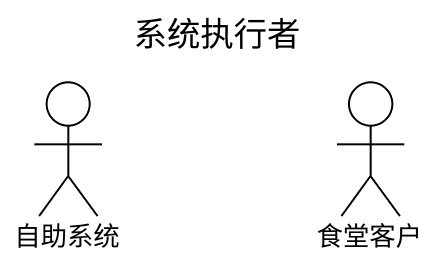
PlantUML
@startuml
title 系统执行者
actor 自助系统
actor 食堂客户
@enduml
